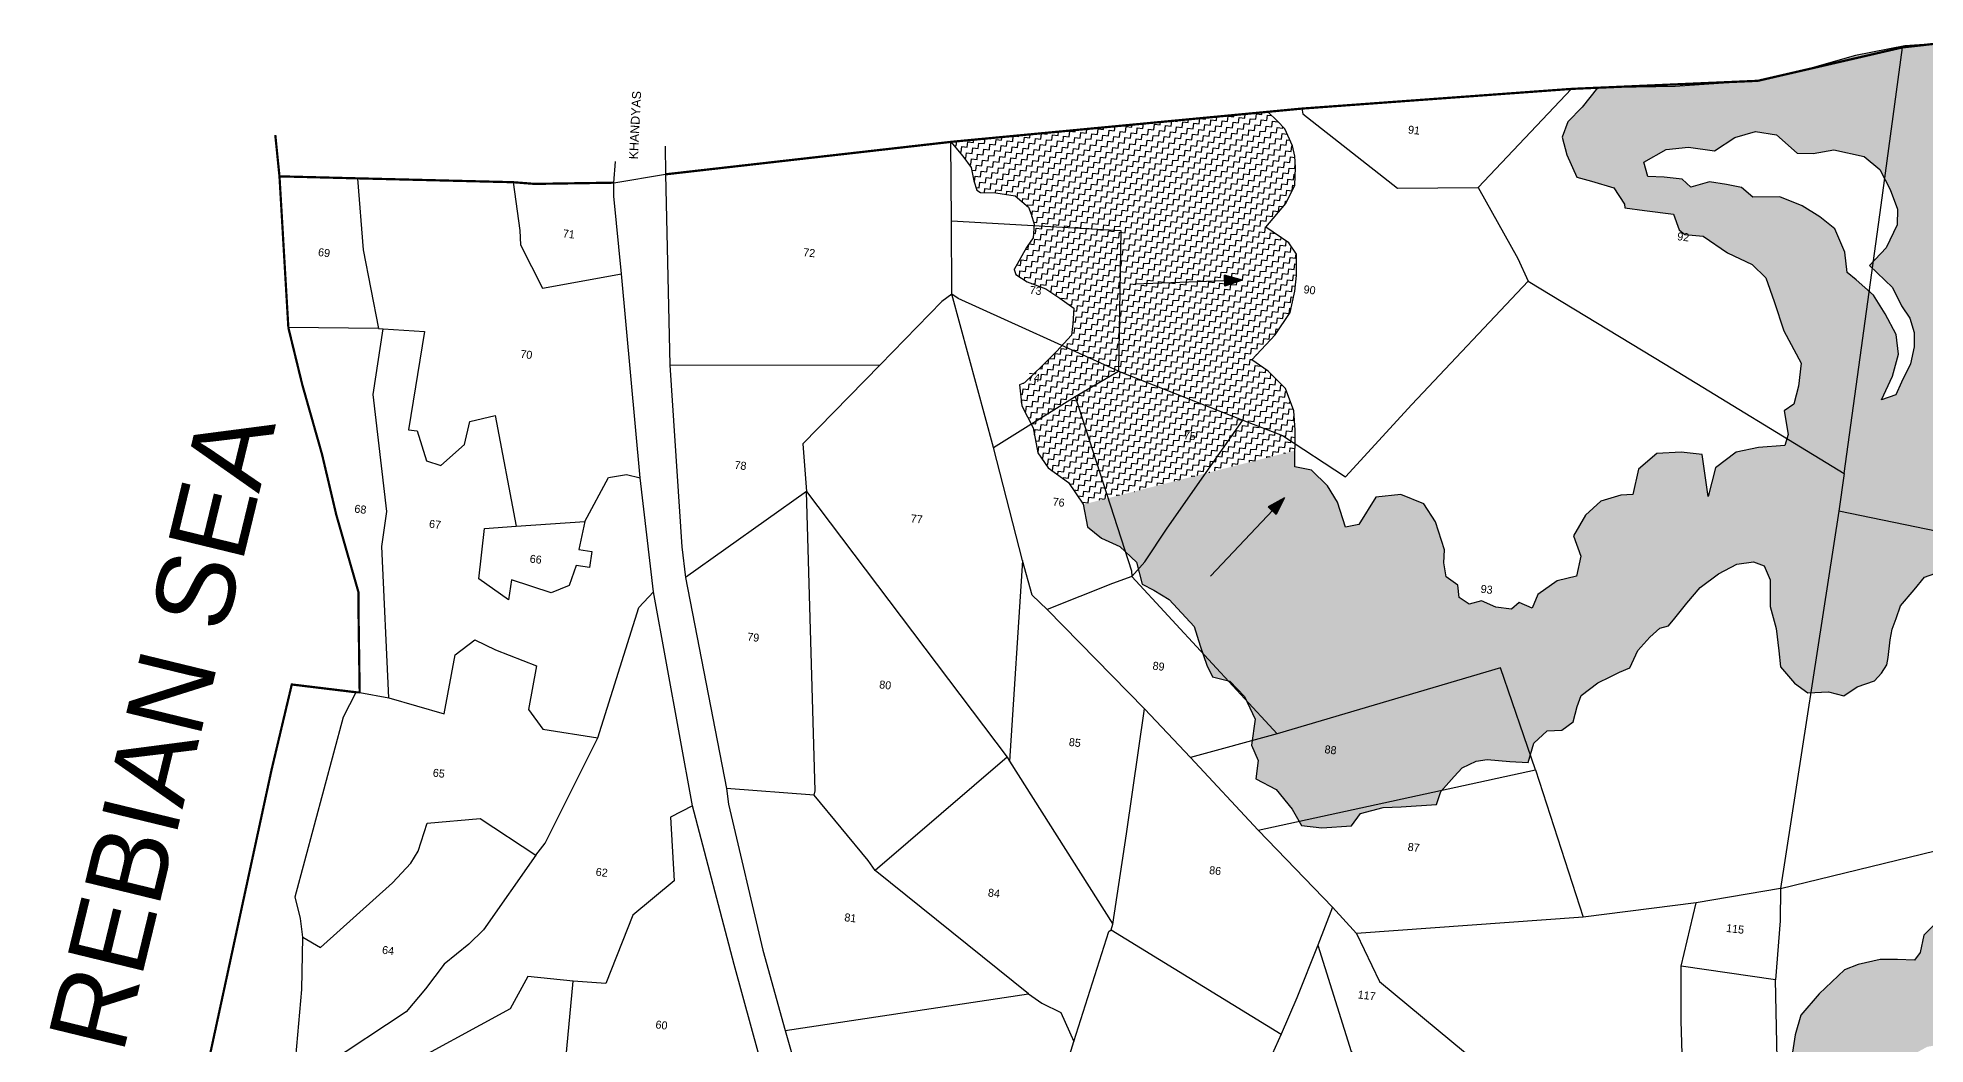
# Model space of a CAD drawing. Header units: metres. Extents: x 279321 to 280697, y 2047187 to 2048951.
# Drawn here: x 279384 to 280238, y 2048496 to 2048951 of the extents above; entities that cross this region are included whole.
import ezdxf
from ezdxf.enums import TextEntityAlignment as Align

# ---------------------------------------------------------------- set-up
doc = ezdxf.new("R2010")
doc.units = ezdxf.units.M
doc.header["$MEASUREMENT"] = 0
doc.linetypes.add('DIVIDE', pattern=[1.25, 0.5, -0.25, 0, -0.25, 0, -0.25])
for name, color, linetype in [('OFF', 1, 'Continuous'), ('POLY_HATCH', 12, 'Continuous'), ('POLY_PARCEL', 6, 'Continuous'), ('POLY_ROAD', 30, 'Continuous'), ('SYM_ARROW', 1, 'Continuous'), ('TEXT_MAPOUT', 7, 'Continuous'), ('TEXT_PARCEL', 7, 'Continuous'), ('V_BOUND_LINE', 7, 'Continuous'), ('V_DIVIDE_LINE', 7, 'DIVIDE')]:
    doc.layers.add(name, color=color, linetype=linetype)
doc.styles.get("Standard").update_dxf_attribs({"font": 'arial.ttf'})
doc.styles.add('TEXT_MAP', font='KRDEV050.TTF', dxfattribs={"height": 2.5})
pattern_1 = [(353.35287, (279244.0043, 2047200.0866), (2.7875768, 2.205675), [2.513522, -2.513522]), (83.35287, (279246.501, 2047199.7957), (-2.205675, 2.7875768), [2.513522, -2.513522])]

# ---------------------------------------------------------------- blocks, each defined once
blk = doc.blocks.new('ARROWASPECT')
h = blk.add_hatch(color=256)
h.paths.add_polyline_path([(2.85, -2.85), (3.72, -1.98), (0, 0)])
h.paths.add_polyline_path([(0, 0), (1.98, -3.72), (2.85, -2.85)])
for points in [[(0, 0), (17.15, -17.15)], [(0, 0), (1.98, -3.72)], [(0, 0), (3.72, -1.98)], [(3.72, -1.98), (1.98, -3.72)]]:
    blk.add_lwpolyline(points)

msp = doc.modelspace()

# ---------------------------------------------------------------- hatches: boundary and pattern name
at = {"layer": 'POLY_HATCH'}
h = msp.add_hatch(dxfattribs=at)
h.set_pattern_fill('ZIGZAG', color=256, scale=20.108176, angle=-6.64713, style=0)
h.set_pattern_definition(pattern_1)
h.paths.add_polyline_path([(280159.81, 2048713.63), (280164.58, 2048711.83), (280167.28, 2048705.6), (280167.42, 2048693.45), (280169.99, 2048683.51), (280171.31, 2048673.4), (280172.02, 2048666.17), (280178.33, 2048658.9), (280184.35, 2048654.46), (280193.74, 2048654.92), (280200.7, 2048653.18), (280206.76, 2048657.14), (280207.77, 2048657.51), (280339.5, 2048939.72), (280330.49, 2048940.77), (280317.77, 2048943.36), (280295.94, 2048946.33), (280268.93, 2048949.48), (280257.89, 2048949.44), (280245.71, 2048948.19), (280228.34, 2048946.91), (280205.99, 2048942.67), (280184.28, 2048936.37), (280163.82, 2048931.26), (280150.68, 2048930.36), (280124.42, 2048928.56), (280089.21, 2048928.02), (280082.26, 2048919.29), (280075.88, 2048912.57), (280073.21, 2048905.73), (280075.39, 2048897.7), (280079.81, 2048887.54), (280086.45, 2048885.83), (280096.68, 2048882.77), (280101.42, 2048875.38), (280101.55, 2048873.81), (280110.42, 2048872.46), (280123.62, 2048870.92), (280126.21, 2048863.78), (280128.76, 2048861.62), (280137.09, 2048860.96), (280148.04, 2048853.46), (280159.25, 2048848.11), (280165.4, 2048842.1), (280169.13, 2048831.4), (280173.5, 2048818.14), (280181.44, 2048803.53), (280180.23, 2048793.09), (280178.03, 2048784.95), (280173.65, 2048782.04), (280175.5, 2048771.25), (280174.03, 2048766.24), (280162.11, 2048765.45), (280151.89, 2048763.22), (280142.67, 2048756.21), (280139.29, 2048743.22), (280136.53, 2048762.21), (280127.01, 2048763.32), (280116.04, 2048762.73), (280107.74, 2048755.61), (280105.16, 2048744.09), (280099.83, 2048743.78), (280090.8, 2048741.1), (280083.84, 2048734.75), (280078.39, 2048725.43), (280081.69, 2048716.34), (280079.7, 2048707.24), (280071.05, 2048705.14), (280062.24, 2048699.01), (280059.65, 2048692.78), (280053.72, 2048695.34), (280050.26, 2048692.32), (280043.19, 2048693.14), (280036.69, 2048696.08), (280031.22, 2048694.54), (280026.59, 2048697.56), (280026, 2048703.23), (280020.83, 2048706.95), (280019.71, 2048713.3), (280020.08, 2048719.17), (280015.95, 2048731.78), (280010.66, 2048739.86), (280000.27, 2048744.18), (279988.93, 2048743.01), (279981.25, 2048730.53), (279975.2, 2048729.37), (279971.54, 2048740.69), (279967.11, 2048748.05), (279959.84, 2048755.12), (279952.23, 2048756.62), (279952.33, 2048763.98), (279856.62, 2048739.64), (279858.53, 2048729.53), (279864.79, 2048724.45), (279873.06, 2048720.68), (279880.64, 2048713.58), (279883.22, 2048703.64), (279888.49, 2048700.84), (279895.47, 2048696.61), (279906.81, 2048684.4), (279909.53, 2048675.68), (279912.55, 2048666.93), (279915.05, 2048661.66), (279922.93, 2048659.81), (279929.59, 2048652.82), (279934.31, 2048642.62), (279932.73, 2048630.8), (279935.66, 2048623.92), (279934.7, 2048615.64), (279943.79, 2048610.85), (279951.15, 2048601.9), (279955.27, 2048594.58), (279964.49, 2048593.5), (279977.98, 2048594.42), (279982.03, 2048599.86), (279992.33, 2048602.7), (280000.45, 2048603), (280016.44, 2048603.93), (280018.38, 2048609.93), (280024.46, 2048616.69), (280028.03, 2048620.63), (280034.29, 2048623.63), (280039.35, 2048624.28), (280049.52, 2048623.41), (280057.88, 2048623.06), (280060.46, 2048631.78), (280066.39, 2048637.31), (280073.13, 2048637.56), (280078.24, 2048641.32), (280079.98, 2048648.27), (280081.82, 2048653.35), (280089.33, 2048659.01), (280094.94, 2048661.77), (280099.22, 2048663.76), (280103.8, 2048665.72), (280107.53, 2048673.68), (280112.89, 2048679.59), (280117.42, 2048683.73), (280121.28, 2048684.83), (280124.17, 2048688.23), (280129.63, 2048695.06), (280135.75, 2048702.12), (280143.94, 2048708.32), (280152.22, 2048712.65)])
h.paths.add_polyline_path([(280217.72, 2048786.89), (280222.73, 2048797.58), (280225.46, 2048807.6), (280224.31, 2048816.51), (280219.44, 2048825.85), (280214.16, 2048834.29), (280206.18, 2048841.17), (280202.18, 2048844.46), (280201.06, 2048853.67), (280196.65, 2048864.21), (280189.76, 2048869.71), (280181.88, 2048874.7), (280171.7, 2048878.71), (280159.46, 2048878.57), (280154.32, 2048882.93), (280147.59, 2048884.34), (280139.9, 2048885.55), (280131.47, 2048883.09), (280127.5, 2048886.68), (280119.46, 2048887.62), (280111.97, 2048887.86), (280110.2, 2048894.38), (280120.27, 2048900.1), (280130.42, 2048901.11), (280142.13, 2048899.43), (280151.31, 2048905.57), (280160.71, 2048908.23), (280170.25, 2048906.8), (280179.63, 2048898.51), (280186.81, 2048898.3), (280196.1, 2048900.03), (280209.84, 2048896.87), (280216.99, 2048891.02), (280221.58, 2048882.03), (280224.94, 2048873.18), (280224.73, 2048866), (280219.76, 2048855.61), (280212.26, 2048847.72), (280222.69, 2048837.73), (280226.74, 2048829.43), (280230.5, 2048823.93), (280232.56, 2048817.42), (280232.42, 2048810.86), (280230.9, 2048803.21), (280226.8, 2048794.92), (280224.26, 2048789.26)], flags=16)
h = msp.add_hatch(dxfattribs=at)
h.set_pattern_fill('ZIGZAG', color=256, scale=20.108176, angle=-6.64713, style=0)
h.set_pattern_definition(pattern_1)
h.paths.add_polyline_path([(280552.93, 2048686.26), (280559.2, 2048697.35), (280565.21, 2048703.49), (280564.09, 2048731.31), (280563.94, 2048740.66), (280566.27, 2048750.03), (280567.6, 2048758.48), (280564.63, 2048765.05), (280560.26, 2048773.02), (280559.62, 2048786.17), (280560.35, 2048795.1), (280558.64, 2048807.12), (280559.12, 2048822), (280560.65, 2048832.4), (280562.48, 2048837.47), (280561.35, 2048849.11), (280560.8, 2048855.09), (280561.17, 2048860.95), (280563.8, 2048867.49), (280567.1, 2048871.77), (280571.83, 2048880.24), (280571.17, 2048887.97), (280571.63, 2048891.96), (280575.35, 2048897.12), (280581.57, 2048899.82), (280585.68, 2048903.05), (280563.3, 2048908.56), (280532.91, 2048916.37), (280506.26, 2048923.21), (280492.9, 2048925.3), (280481.93, 2048929.51), (280441.86, 2048930.98), (280362.16, 2048937.74), (280351.62, 2048938.31), (280339.5, 2048939.72), (280207.77, 2048657.51), (280214.56, 2048659.96), (280217.75, 2048663.32), (280220.06, 2048667.1), (280220.76, 2048670.44), (280221.69, 2048678.42), (280222.57, 2048683.29), (280224.37, 2048688.06), (280226.28, 2048693.75), (280232.43, 2048701.12), (280237.14, 2048706.79), (280253.23, 2048712.49), (280270.05, 2048715.2), (280277.25, 2048715.6), (280287.86, 2048713.12), (280293.28, 2048711.56), (280294.51, 2048706.13), (280294.43, 2048702.71), (280299.33, 2048694.05), (280301.71, 2048685.07), (280301.88, 2048673.23), (280301.13, 2048666.78), (280299.26, 2048661.4), (280297.59, 2048649.77), (280295.29, 2048640.71), (280292.72, 2048631.99), (280289.49, 2048628.32), (280288.56, 2048620.34), (280289.33, 2048610.92), (280288.72, 2048603.31), (280287.48, 2048595.36), (280284.43, 2048585.14), (280283.1, 2048579.08), (280282.77, 2048576.31), (280287.2, 2048574.24), (280287.32, 2048564.58), (280274.01, 2048565.2), (280260.3, 2048562.44), (280246.3, 2048554.43), (280236.79, 2048544.97), (280235.25, 2048537.06), (280232.67, 2048533.62), (280224.92, 2048533.91), (280217.13, 2048533.88), (280207.22, 2048531.61), (280201.03, 2048529.22), (280189.5, 2048518.44), (280181.22, 2048508.82), (280178.61, 2048499.8), (280177.16, 2048490.01), (280170.49, 2048484.36), (280157.83, 2048479.93), (280151.21, 2048473.86), (280144.12, 2048463.79), (280137.72, 2048454.27), (280136.7, 2048448.17), (280136.94, 2048442.23), (280139.4, 2048436.66), (280143.72, 2048433.67), (280149.66, 2048425.82), (280151.45, 2048422.5), (280140.26, 2048417.27), (280129.27, 2048411.09), (280119.29, 2048402.92), (280111.44, 2048391.7), (280108.37, 2048387.43), (280313.44, 2048297.38), (280339.08, 2048316.36), (280343.61, 2048318.87), (280391.64, 2048336.72), (280411.55, 2048343.93), (280432.48, 2048352.26), (280448.64, 2048358.27), (280454.3, 2048360.32), (280461.17, 2048364.14), (280487.08, 2048380.72), (280488.04, 2048385.75), (280485.92, 2048391.6), (280488.17, 2048397.56), (280496.91, 2048403.07), (280505.1, 2048414.56), (280508.55, 2048422.87), (280511.76, 2048429.03), (280511.39, 2048436.54), (280506.72, 2048449.84), (280497.26, 2048456.85), (280488.73, 2048458.46), (280471.76, 2048457.02), (280465.02, 2048455.32), (280464.13, 2048466.31), (280464.67, 2048479), (280475.93, 2048490.13), (280483.66, 2048498.11), (280482.58, 2048507.57), (280483.55, 2048515.86), (280488.9, 2048527.06), (280496.04, 2048534.93), (280497.13, 2048546.94), (280499.18, 2048553.85), (280502.25, 2048558.79), (280510.68, 2048564.34), (280522.03, 2048568.3), (280521.38, 2048581.44), (280524.35, 2048593.54), (280526.63, 2048605.09), (280527.76, 2048612.12), (280530.01, 2048620.49), (280535.66, 2048623.57), (280544.2, 2048630.04), (280545.81, 2048643.85), (280547.69, 2048652.03), (280546.82, 2048660.53), (280546.07, 2048667.46), (280547.79, 2048676.9)])
h.paths.add_polyline_path([(280406.07, 2048729.2), (280407.56, 2048734.64), (280412.68, 2048739.65), (280415.27, 2048741.51), (280419.63, 2048741.86), (280422.06, 2048740.5), (280426.03, 2048737.45), (280430.9, 2048736.67), (280433.73, 2048738.71), (280436.37, 2048744.66), (280439.43, 2048750.56), (280440.97, 2048754.48), (280442.75, 2048760.53), (280443.27, 2048765), (280443.96, 2048769.02), (280444.49, 2048771.76), (280445.12, 2048773.42), (280447.25, 2048773.17), (280450.48, 2048771.28), (280452.35, 2048770.63), (280454.83, 2048773.36), (280459.8, 2048778.73), (280462.59, 2048785.96), (280466.22, 2048793.09), (280467.78, 2048797.22), (280468.08, 2048803.44), (280467.72, 2048811.47), (280463.98, 2048816.44), (280456.84, 2048823.74), (280451.78, 2048828.43), (280450.39, 2048831.4), (280451.37, 2048836.03), (280455.65, 2048839.42), (280459.69, 2048838.94), (280466.47, 2048836), (280469.27, 2048832.22), (280476.03, 2048825.39), (280481.35, 2048822.83), (280485.91, 2048821.22), (280489.07, 2048822.36), (280490.06, 2048827.2), (280485.47, 2048832.27), (280478.03, 2048840.69), (280475.59, 2048843.78), (280472.25, 2048848.38), (280470.31, 2048852.06), (280469.99, 2048858.57), (280469.87, 2048863.12), (280470.4, 2048869.53), (280472.61, 2048875.53), (280477.04, 2048880.19), (280479.73, 2048882.9), (280490.57, 2048881.42), (280493.47, 2048874.82), (280493.1, 2048867.96), (280493.34, 2048858.87), (280495.67, 2048852.99), (280499.85, 2048846.24), (280502.82, 2048842.01), (280508.37, 2048835.97), (280511.78, 2048829.97), (280512.04, 2048826.7), (280511.6, 2048822.87), (280510.78, 2048815.84), (280509.4, 2048811.47), (280504.98, 2048808.75), (280504.06, 2048804.54), (280503.54, 2048794.35), (280505.22, 2048784.66), (280508.89, 2048781), (280511.89, 2048775.25), (280517.53, 2048762.51), (280510.67, 2048759.21), (280506.55, 2048755.38), (280501.53, 2048751.22), (280497.16, 2048743.31), (280495.74, 2048738.51), (280494.45, 2048733.05), (280493.98, 2048729.01), (280494.15, 2048724.89), (280494.59, 2048719.44), (280497.92, 2048705.34), (280501.97, 2048697.53), (280509.52, 2048691.9), (280516.04, 2048688.55), (280517.26, 2048682.37), (280516.44, 2048673.4), (280515.84, 2048664.62), (280517.32, 2048656.9), (280520.63, 2048651.98), (280521.19, 2048649.33), (280515.83, 2048647.79), (280510.34, 2048654.48), (280506.42, 2048656.01), (280500.33, 2048655.64), (280497.34, 2048654.05), (280495.46, 2048652.76), (280489.81, 2048654.28), (280484.24, 2048658.38), (280476.57, 2048659.27), (280472.16, 2048662.16), (280470.7, 2048668.16), (280468.65, 2048669.04), (280464.96, 2048667.1), (280458.56, 2048665.9), (280454.27, 2048664.25), (280452.09, 2048660.4), (280448.89, 2048657.19), (280446.04, 2048651.26), (280445.16, 2048645.54), (280444.82, 2048640.83), (280445.6, 2048636.43), (280446.08, 2048633.13), (280446.87, 2048628.73), (280449.58, 2048626.04), (280451.98, 2048624.46), (280456.23, 2048622.03), (280459.62, 2048617.75), (280461.4, 2048614.52), (280457.84, 2048611.7), (280452.07, 2048610.43), (280445.44, 2048605.37), (280442.22, 2048601.86), (280435.29, 2048597.93), (280433, 2048594.96), (280429.57, 2048591.47), (280425.27, 2048584.48), (280423.35, 2048579.1), (280421.33, 2048572.86), (280420.27, 2048569.32), (280418.92, 2048561.49), (280417.96, 2048555.13), (280417.83, 2048552.12), (280417.79, 2048549.97), (280412.16, 2048549.76), (280407.16, 2048549.48), (280401.18, 2048548.24), (280397.54, 2048544.78), (280394.01, 2048540.44), (280389.58, 2048539.45), (280386.53, 2048535.49), (280382.44, 2048532.09), (280382.29, 2048543.76), (280380.02, 2048550.28), (280379.7, 2048556.79), (280384.83, 2048563.75), (280387.57, 2048570.55), (280387.31, 2048575.76), (280386.88, 2048579.48), (280390.48, 2048584.45), (280398.49, 2048590.21), (280402.44, 2048592.55), (280405.86, 2048599.7), (280407.26, 2048604.29), (280408.44, 2048608.9), (280409.39, 2048620.58), (280408.54, 2048629.96), (280405.86, 2048638.47), (280404.14, 2048644.06), (280406.38, 2048652.22), (280412.01, 2048659.76), (280415.98, 2048671.6), (280417.84, 2048678.28), (280418.44, 2048683.39), (280418.75, 2048687.89), (280418.78, 2048693.71), (280417.05, 2048710.44), (280414.69, 2048716.11), (280409.05, 2048725.19)], flags=16)
h.paths.add_polyline_path([(280311.34, 2048530.02), (280320.77, 2048524.15), (280329.02, 2048513.09), (280335.59, 2048501.94), (280350.66, 2048481.94), (280354.46, 2048478.41), (280365.4, 2048478.26), (280371.83, 2048478.07), (280379.93, 2048477.69), (280390.76, 2048482.31), (280397.18, 2048484.37), (280404.75, 2048489.1), (280412.45, 2048494.93), (280418.26, 2048499.03), (280424.87, 2048502.75), (280429.95, 2048503), (280442.08, 2048508.32), (280445.76, 2048515.75), (280455.23, 2048524.74), (280463.76, 2048530.48), (280468.55, 2048533.01), (280467.14, 2048523.36), (280466.09, 2048511.97), (280466.14, 2048510), (280455.55, 2048503.38), (280449.17, 2048496.83), (280444.4, 2048487.28), (280440.76, 2048480.13), (280439.89, 2048472.66), (280442.8, 2048463.9), (280443.57, 2048458.48), (280433.92, 2048467.18), (280424.08, 2048469.45), (280415.64, 2048469.31), (280407.49, 2048466.89), (280397.58, 2048461.31), (280386.35, 2048451.68), (280378.4, 2048446.15), (280369.02, 2048435.46), (280363.04, 2048425.87), (280359.68, 2048418.69), (280358.5, 2048410.97), (280357.23, 2048404.94), (280355.48, 2048399.53), (280355.32, 2048398.15), (280354.49, 2048393.47), (280353.37, 2048391.08), (280346.01, 2048390.54), (280338.73, 2048388.3), (280332.23, 2048383.16), (280326.1, 2048376.3), (280323.33, 2048371.85), (280321.11, 2048364.82), (280319.31, 2048361.38), (280318.3, 2048357.57), (280317.67, 2048354.55), (280316.86, 2048352.4), (280315.08, 2048349.24), (280304.76, 2048342.59), (280301.38, 2048337.65), (280299.69, 2048332.8), (280293.43, 2048336.89), (280286.7, 2048339.36), (280281.26, 2048340.84), (280274.36, 2048341.92), (280268.02, 2048347.71), (280264.82, 2048349.21), (280254.94, 2048343.91), (280247.69, 2048341.94), (280240.67, 2048341.92), (280237.05, 2048344.59), (280235.61, 2048351.49), (280231.12, 2048358.75), (280229.84, 2048367.03), (280228.66, 2048371.38), (280223.13, 2048367.25), (280214.82, 2048368.22), (280207.48, 2048372.73), (280204.61, 2048376.99), (280203.05, 2048385.31), (280203.65, 2048392.81), (280204.76, 2048399.98), (280207.59, 2048404.98), (280208.53, 2048408.24), (280206.36, 2048411.3), (280208.63, 2048417.23), (280200.08, 2048425.81), (280197.68, 2048431.7), (280197.5, 2048439.85), (280199.71, 2048449.14), (280204.94, 2048460.31), (280209.14, 2048467.4), (280211.2, 2048473.05), (280217.99, 2048480.68), (280230.32, 2048490.07), (280238.41, 2048494.46), (280244.15, 2048495.48), (280247.23, 2048502.69), (280253.61, 2048509.25), (280259.82, 2048519.19), (280270.02, 2048524.73), (280282.7, 2048529.99), (280292.93, 2048531.04), (280304.97, 2048530.76)], flags=16)
h = msp.add_hatch(dxfattribs=at)
h.set_pattern_fill('ZIGZAG', color=256, scale=20.108176, angle=-6.64713, style=0)
h.set_pattern_definition(pattern_1)
h.paths.add_polyline_path([(279939.18, 2048864.98), (279948.22, 2048875.75), (279952.29, 2048883.99), (279952.61, 2048892.04), (279952.26, 2048897.06), (279951.26, 2048901.84), (279947.78, 2048909.4), (279944.45, 2048912.9), (279940.04, 2048917.14), (279796.75, 2048903.56), (279802.12, 2048897.12), (279805.88, 2048892.01), (279807.04, 2048885.97), (279808.42, 2048881.76), (279810.16, 2048880.63), (279816.98, 2048880.45), (279825.85, 2048879.11), (279831.8, 2048874.06), (279832.98, 2048870.81), (279834.32, 2048866.3), (279833.91, 2048860.13), (279830.92, 2048855.81), (279825.4, 2048845.88), (279826.07, 2048843.62), (279831.28, 2048840.21), (279839.63, 2048837.06), (279845.99, 2048832.9), (279852.32, 2048828.43), (279851.8, 2048821.34), (279851.19, 2048816.12), (279844.43, 2048808.82), (279838.08, 2048802.4), (279830.01, 2048794.63), (279827.72, 2048793.66), (279828.8, 2048784.2), (279833.87, 2048774.28), (279835.97, 2048762.96), (279840.78, 2048756.18), (279849.97, 2048749.51), (279856.65, 2048739.65), (279952.33, 2048763.98), (279952.45, 2048773.23), (279951.92, 2048782), (279948.12, 2048792.08), (279940.3, 2048799.84), (279932.82, 2048805.07), (279943.46, 2048816.27), (279950.24, 2048826.37), (279952.31, 2048836.08), (279953.13, 2048843.14), (279953.01, 2048852.8), (279949.56, 2048857.86)])

# ---------------------------------------------------------------- linework, layer by layer
at = {"layer": 'OFF'}
msp.add_lwpolyline([(279644.26, 2048885.11), (279667.65, 2048888.89)], dxfattribs=at)
at = {"layer": 'POLY_HATCH'}
for points in [[(280245.71, 2048948.19), (280228.34, 2048946.91), (280205.99, 2048942.67), (280184.28, 2048936.37), (280163.82, 2048931.26), (280150.68, 2048930.36), (280124.42, 2048928.56), (280089.21, 2048928.02), (280082.26, 2048919.29), (280075.88, 2048912.57), (280073.21, 2048905.73), (280075.39, 2048897.7), (280079.81, 2048887.54), (280086.45, 2048885.83), (280096.68, 2048882.77), (280101.42, 2048875.38), (280101.55, 2048873.81), (280110.42, 2048872.46), (280123.62, 2048870.92), (280126.21, 2048863.78), (280128.76, 2048861.62), (280137.09, 2048860.96), (280148.04, 2048853.46), (280159.25, 2048848.11), (280165.4, 2048842.1), (280169.13, 2048831.4), (280173.5, 2048818.14), (280181.44, 2048803.53), (280180.23, 2048793.09), (280178.03, 2048784.95), (280173.65, 2048782.04), (280175.5, 2048771.25), (280174.03, 2048766.24), (280162.11, 2048765.45), (280151.89, 2048763.22), (280142.67, 2048756.21), (280139.29, 2048743.22), (280136.53, 2048762.21), (280127.01, 2048763.32), (280116.04, 2048762.73), (280107.74, 2048755.61), (280105.16, 2048744.09), (280099.83, 2048743.78), (280090.8, 2048741.1), (280083.84, 2048734.75), (280078.39, 2048725.43), (280081.69, 2048716.34), (280079.7, 2048707.24), (280071.05, 2048705.14), (280062.24, 2048699.01), (280059.65, 2048692.78), (280053.72, 2048695.34), (280050.26, 2048692.32), (280043.19, 2048693.14), (280036.69, 2048696.08), (280031.22, 2048694.54), (280026.59, 2048697.56), (280026, 2048703.23), (280020.83, 2048706.95), (280019.71, 2048713.3), (280020.08, 2048719.17), (280015.95, 2048731.78), (280010.66, 2048739.86), (280000.27, 2048744.18), (279988.93, 2048743.01), (279981.25, 2048730.53), (279975.2, 2048729.37), (279971.54, 2048740.69), (279967.11, 2048748.05), (279959.84, 2048755.12), (279952.23, 2048756.62), (279952.45, 2048773.23), (279951.92, 2048782), (279948.12, 2048792.08), (279940.3, 2048799.84), (279932.82, 2048805.07), (279943.46, 2048816.27), (279950.24, 2048826.37), (279952.31, 2048836.08), (279953.13, 2048843.14), (279953.01, 2048852.8), (279949.56, 2048857.86), (279939.18, 2048864.98), (279948.22, 2048875.75), (279952.29, 2048883.99), (279952.61, 2048892.04), (279952.26, 2048897.06), (279951.26, 2048901.84), (279947.78, 2048909.4), (279944.45, 2048912.9), (279940.04, 2048917.14), (279796.75, 2048903.56), (279802.12, 2048897.12), (279805.88, 2048892.01), (279807.04, 2048885.97), (279808.42, 2048881.76), (279810.16, 2048880.63), (279816.98, 2048880.45), (279825.85, 2048879.11), (279831.8, 2048874.06), (279832.98, 2048870.81), (279834.32, 2048866.3), (279833.91, 2048860.13), (279830.92, 2048855.81), (279825.4, 2048845.88), (279826.07, 2048843.62), (279831.28, 2048840.21), (279839.63, 2048837.06), (279845.99, 2048832.9), (279852.32, 2048828.43), (279851.8, 2048821.34), (279851.19, 2048816.12), (279844.43, 2048808.82), (279838.08, 2048802.4), (279830.01, 2048794.63), (279827.72, 2048793.66), (279828.8, 2048784.2), (279833.87, 2048774.28), (279835.97, 2048762.96), (279840.78, 2048756.18), (279849.97, 2048749.51), (279856.61, 2048739.71), (279858.53, 2048729.53), (279864.79, 2048724.45), (279873.06, 2048720.68), (279880.64, 2048713.58), (279883.22, 2048703.64), (279888.49, 2048700.84), (279895.47, 2048696.61), (279906.81, 2048684.4), (279909.53, 2048675.68), (279912.55, 2048666.93), (279915.05, 2048661.66), (279922.93, 2048659.81), (279929.59, 2048652.82), (279934.31, 2048642.62), (279932.73, 2048630.8), (279935.66, 2048623.92), (279934.7, 2048615.64), (279943.79, 2048610.85), (279951.15, 2048601.9), (279955.27, 2048594.58), (279964.49, 2048593.5), (279977.98, 2048594.42), (279982.03, 2048599.86), (279992.33, 2048602.7), (280000.45, 2048603), (280016.44, 2048603.93), (280018.38, 2048609.93), (280024.46, 2048616.69), (280028.03, 2048620.63), (280034.29, 2048623.63), (280039.35, 2048624.28), (280049.52, 2048623.41), (280057.88, 2048623.06), (280060.46, 2048631.78), (280066.39, 2048637.31), (280073.13, 2048637.56), (280078.24, 2048641.32), (280079.98, 2048648.27), (280081.82, 2048653.35), (280089.33, 2048659.01), (280094.94, 2048661.77), (280099.22, 2048663.76), (280103.8, 2048665.72), (280107.53, 2048673.68), (280112.89, 2048679.59), (280117.42, 2048683.73), (280121.28, 2048684.83), (280124.17, 2048688.23), (280129.63, 2048695.06), (280135.75, 2048702.12), (280143.94, 2048708.32), (280152.22, 2048712.65), (280159.81, 2048713.63), (280164.58, 2048711.83), (280167.28, 2048705.6), (280167.42, 2048693.45), (280169.99, 2048683.51), (280171.31, 2048673.4), (280172.02, 2048666.17), (280178.33, 2048658.9), (280184.35, 2048654.46), (280193.74, 2048654.92), (280200.7, 2048653.18), (280206.76, 2048657.14), (280214.56, 2048659.96), (280217.75, 2048663.32), (280220.06, 2048667.1), (280220.76, 2048670.44), (280221.69, 2048678.42), (280222.57, 2048683.29), (280224.37, 2048688.06), (280226.28, 2048693.75), (280232.43, 2048701.12), (280237.14, 2048706.79), (280253.23, 2048712.49)], [(280110.2, 2048894.38), (280120.27, 2048900.1), (280130.42, 2048901.11), (280142.13, 2048899.43), (280151.31, 2048905.57), (280160.71, 2048908.23), (280170.25, 2048906.8), (280179.63, 2048898.51), (280186.81, 2048898.3), (280196.1, 2048900.03), (280209.84, 2048896.87), (280216.99, 2048891.02), (280221.58, 2048882.03), (280224.94, 2048873.18), (280224.73, 2048866), (280219.76, 2048855.61), (280212.26, 2048847.72), (280222.69, 2048837.73), (280226.74, 2048829.43), (280230.5, 2048823.93), (280232.56, 2048817.42), (280232.42, 2048810.86), (280230.9, 2048803.21), (280226.8, 2048794.92), (280224.26, 2048789.26), (280217.72, 2048786.89), (280222.73, 2048797.58), (280225.46, 2048807.6), (280224.31, 2048816.51), (280219.44, 2048825.85), (280214.16, 2048834.29), (280206.18, 2048841.17), (280202.18, 2048844.46), (280201.06, 2048853.67), (280196.65, 2048864.21), (280189.76, 2048869.71), (280181.88, 2048874.7), (280171.7, 2048878.71), (280159.46, 2048878.57), (280154.32, 2048882.93), (280147.59, 2048884.34), (280139.9, 2048885.55), (280131.47, 2048883.09), (280127.5, 2048886.68), (280119.46, 2048887.62), (280111.97, 2048887.86), (280110.2, 2048894.38)], [(280246.3, 2048554.43), (280236.79, 2048544.97), (280235.25, 2048537.06), (280232.67, 2048533.62), (280224.92, 2048533.91), (280217.13, 2048533.88), (280207.22, 2048531.61), (280201.03, 2048529.22), (280189.5, 2048518.44), (280181.22, 2048508.82), (280178.61, 2048499.8), (280177.16, 2048490.01)]]:
    msp.add_lwpolyline(points, dxfattribs=at)
at = {"layer": 'POLY_PARCEL'}
for points in [[(280200.82, 2048753.69), (280217.52, 2048874.97), (280227.19, 2048946.26)], [(280035.22, 2048883), (280077.5, 2048927.51)], [(279955.46, 2048918.6), (279955.86, 2048916.24), (279998.75, 2048882.69), (280035.22, 2048883)], [(279796.94, 2048867.8), (279796.75, 2048903.56)], [(279528.27, 2048887.07), (279530.79, 2048854.71), (279537.82, 2048819.12)], [(279598.63, 2048885.32), (279601.68, 2048863.45), (279601.97, 2048857), (279611.9, 2048837.43), (279647.72, 2048843.94)], [(280035.22, 2048883), (280053.13, 2048850.81)], [(279796.94, 2048867.8), (279873.51, 2048863.56), (279872.54, 2048799.93)], [(279797.09, 2048834.75), (279796.94, 2048867.8)], [(280053.13, 2048850.81), (280057.84, 2048840.54)], [(279928.8, 2048777.78), (279946.7, 2048770.83), (279975.18, 2048752.2), (280005.28, 2048784.9), (280057.84, 2048840.54)], [(280057.84, 2048840.54), (280119.81, 2048803.07), (280200.82, 2048753.69)], [(279792.67, 2048831.4), (279764.69, 2048802.77)], [(279797.09, 2048834.75), (279792.67, 2048831.4)], [(279872.54, 2048799.93), (279799.94, 2048832.69), (279797.09, 2048834.75)], [(279815.92, 2048765.4), (279797.09, 2048834.75)], [(279537.82, 2048819.12), (279496.97, 2048819.57)], [(279542.42, 2048652.25), (279539.21, 2048720.63), (279541.48, 2048736.51), (279535.39, 2048789.32), (279539.88, 2048819.01)], [(279537.82, 2048819.12), (279539.88, 2048819.01)], [(279539.88, 2048819.01), (279558.59, 2048817.87), (279551.34, 2048773.39), (279555.28, 2048772.93), (279559.39, 2048759.42), (279565.92, 2048757.31), (279576.65, 2048766.72), (279579.11, 2048777.19), (279590.55, 2048779.84), (279600.1, 2048729.84)], [(279669.55, 2048802.55), (279764.69, 2048802.77)], [(279764.69, 2048802.77), (279729.78, 2048767.11), (279731.36, 2048745.49)], [(279852.99, 2048788.5), (279872.54, 2048799.93)], [(279872.54, 2048799.93), (279928.8, 2048777.78)], [(279815.92, 2048765.4), (279852.99, 2048788.5)], [(279852.99, 2048788.5), (279878.42, 2048709.58), (279878.56, 2048707.05)], [(279894.49, 2048728.97), (279928.8, 2048777.78)], [(279829.15, 2048714.37), (279815.92, 2048765.4)], [(279631.07, 2048731.93), (279641.87, 2048751.78), (279649.89, 2048753.12), (279656.06, 2048751.69)], [(280200.82, 2048753.69), (280198.48, 2048736.57)], [(279731.36, 2048745.49), (279676.71, 2048706.64)], [(279731.36, 2048745.49), (279822.18, 2048625.35)], [(279735.37, 2048610.13), (279731.36, 2048745.49)], [(280198.48, 2048736.57), (280171.97, 2048565.97)], [(280312.64, 2048713.07), (280198.48, 2048736.57)], [(279631.07, 2048731.93), (279628.34, 2048719.22), (279634.24, 2048718.32), (279633.21, 2048711.2), (279627.1, 2048712.12), (279623.96, 2048702.96), (279615.92, 2048699.71), (279597.97, 2048705.57), (279596.6, 2048696.58), (279583.12, 2048706.07), (279585.76, 2048728.73), (279600.1, 2048729.84)], [(279600.1, 2048729.84), (279631.07, 2048731.93)], [(279878.56, 2048707.05), (279884.4, 2048713.73), (279894.49, 2048728.97)], [(279829.15, 2048714.37), (279823.22, 2048623.57)], [(279840.26, 2048692.11), (279833.48, 2048698.65), (279829.15, 2048714.37)], [(279869.81, 2048703.84), (279840.26, 2048692.11)], [(279878.56, 2048707.05), (279869.81, 2048703.84)], [(279944.25, 2048635.98), (279878.56, 2048707.05)], [(279636.99, 2048634.18), (279655.49, 2048693.02), (279662.16, 2048700.08)], [(279840.26, 2048692.11), (279884.25, 2048647.29)], [(279542.42, 2048652.25), (279567.45, 2048644.99), (279572.46, 2048671.66), (279581.33, 2048678.49), (279590.73, 2048673.87), (279609.16, 2048666.76), (279605.6, 2048646.89), (279612.03, 2048638.07), (279636.99, 2048634.18)], [(280061.15, 2048619.66), (280045.4, 2048665.78), (279944.25, 2048635.98)], [(279503.52, 2048544.08), (279502.48, 2048552.48), (279500.1, 2048562.27), (279521.95, 2048643.67), (279527.68, 2048654.73)], [(279529.23, 2048654.68), (279542.42, 2048652.25)], [(279870, 2048549.9), (279876.21, 2048590.79), (279884.25, 2048647.29)], [(279884.25, 2048647.29), (279905.07, 2048625.21)], [(279608.99, 2048581.09), (279613.2, 2048586.59), (279636.99, 2048634.18)], [(279944.25, 2048635.98), (279905.07, 2048625.21)], [(279822.18, 2048625.35), (279762.45, 2048574.09)], [(279822.18, 2048625.35), (279823.22, 2048623.57)], [(279905.07, 2048625.21), (279935.73, 2048592.46)], [(279823.22, 2048623.57), (279870, 2048549.9)], [(279935.73, 2048592.46), (280061.15, 2048619.66)], [(280061.15, 2048619.66), (280082.78, 2048553.06)], [(279734.91, 2048608.29), (279695.25, 2048611.17)], [(279734.91, 2048608.29), (279735.37, 2048610.13)], [(279759.35, 2048578.76), (279734.91, 2048608.29)], [(279679.81, 2048603.37), (279669.82, 2048598.29), (279671.44, 2048569.54), (279652.85, 2048553.91), (279640.56, 2048523.06), (279625.79, 2048524.11)], [(279503.52, 2048544.08), (279511.45, 2048539.37), (279544.05, 2048568.54), (279552.33, 2048577.49), (279555.65, 2048582.89), (279559.82, 2048595.63), (279583.68, 2048597.68), (279608.99, 2048581.09)], [(279935.73, 2048592.46), (279969.33, 2048557.61)], [(280171.97, 2048565.97), (280241.96, 2048583.04), (280291.07, 2048594.08)], [(279608.99, 2048581.09), (279585.25, 2048547.28), (279578.69, 2048540.92), (279567.51, 2048531.89), (279558.97, 2048520.7), (279550.32, 2048510.34), (279514.24, 2048486.44), (279503.97, 2048477.34)], [(279762.45, 2048574.09), (279759.35, 2048578.76)], [(279831.86, 2048518.47), (279762.45, 2048574.09)], [(280171.97, 2048565.97), (280133.84, 2048559.5)], [(280171.97, 2048565.97), (280171.88, 2048551.41), (280169.73, 2048524.73)], [(279969.33, 2048557.61), (279962.77, 2048540.37)], [(279969.33, 2048557.61), (279980.24, 2048545.7)], [(280133.84, 2048559.5), (280082.78, 2048553.06)], [(280127.09, 2048530.85), (280133.84, 2048559.5)], [(279869.28, 2048547.31), (279870, 2048549.9)], [(280082.78, 2048553.06), (279980.24, 2048545.7)], [(279503.97, 2048477.34), (279499.94, 2048484.48), (279503.08, 2048520.33), (279503.52, 2048544.08)], [(279852.36, 2048496.8), (279868.16, 2048546.62), (279869.28, 2048547.31)], [(279869.28, 2048547.31), (279946.12, 2048500.14)], [(279962.77, 2048540.37), (279953.17, 2048516.65), (279946.12, 2048500.14)], [(279962.77, 2048540.37), (279977.85, 2048492.38), (280001, 2048477.22), (280029.53, 2048491.8)], [(279980.24, 2048545.7), (279990.57, 2048523.96), (280029.53, 2048491.8)], [(279625.79, 2048524.11), (279605.26, 2048526.19), (279597.31, 2048511.63), (279544.69, 2048482.99)], [(279603.15, 2048431.87), (279604.29, 2048485.93), (279616.36, 2048482.87), (279622.43, 2048488.79), (279625.79, 2048524.11)], [(280130.21, 2048402), (280127.1, 2048506.19), (280127.09, 2048530.85)], [(280169.73, 2048524.73), (280127.09, 2048530.85)], [(280172.97, 2048379.76), (280171.69, 2048431.6), (280169.73, 2048524.73)], [(279721.67, 2048501.89), (279831.86, 2048518.47)], [(279831.86, 2048518.47), (279837.86, 2048514.24), (279846.47, 2048509.92), (279852.36, 2048496.8)], [(279946.12, 2048500.14), (279940.68, 2048488.13), (279872.92, 2048460.55)], [(279836.76, 2048446.48), (279852.36, 2048496.8)]]:
    msp.add_lwpolyline(points, dxfattribs=at)
at = {"layer": 'POLY_ROAD'}
for points in [[(279667.43, 2048901.6), (279667.43, 2048901.6), (279667.65, 2048888.89)], [(279644.26, 2048885.11), (279645.03, 2048894.75), (279645.03, 2048894.75)], [(279647.72, 2048843.94), (279644.25, 2048878.99), (279644.26, 2048885.11)], [(279667.65, 2048888.89), (279669.55, 2048802.55)], [(279656.06, 2048751.69), (279647.72, 2048843.94)], [(279669.55, 2048802.55), (279674.92, 2048720.44), (279676.71, 2048706.64)], [(279662.16, 2048700.08), (279656.06, 2048751.69)], [(279676.71, 2048706.64), (279695.25, 2048611.17)], [(279679.81, 2048603.37), (279662.16, 2048700.08)], [(279695.25, 2048611.17), (279696.15, 2048604.08), (279711.69, 2048538.1), (279721.67, 2048501.89)], [(279713.9, 2048476.06), (279698.66, 2048531.63), (279679.81, 2048603.37)], [(279721.67, 2048501.89), (279728.91, 2048476.51), (279734.5, 2048459.63), (279745.05, 2048433.18), (279754.14, 2048407.21)]]:
    msp.add_lwpolyline(points, dxfattribs=at)
at = {"layer": 'V_BOUND_LINE', "const_width": 1.01}
for points in [[(280227.19, 2048946.26), (280261.45, 2048950.11), (280311.35, 2048944.29), (280355.46, 2048937.64)], [(280077.5, 2048927.51), (280161.78, 2048931.16), (280227.19, 2048946.26)], [(279955.46, 2048918.6), (280077.5, 2048927.51)], [(279796.75, 2048903.56), (279955.46, 2048918.6)], [(279667.65, 2048888.89), (279796.75, 2048903.56)], [(279496.97, 2048819.57), (279492.95, 2048887.97)], [(279492.95, 2048887.97), (279528.27, 2048887.07)], [(279528.27, 2048887.07), (279598.63, 2048885.32)], [(279598.63, 2048885.32), (279608.39, 2048884.56), (279644.26, 2048885.11)], [(279529.23, 2048654.68), (279528.72, 2048690.11), (279528.7, 2048699.92), (279518.66, 2048734.92), (279512.19, 2048762.35), (279503.28, 2048793.73), (279496.97, 2048819.57)], [(279431.54, 2048259.69), (279422.75, 2048315.55), (279433.45, 2048364.17), (279459.94, 2048483.62), (279489.34, 2048619.58), (279498.52, 2048658.26), (279527.68, 2048654.73)], [(279527.68, 2048654.73), (279529.23, 2048654.68)]]:
    msp.add_lwpolyline(points, dxfattribs=at)
at = {"layer": 'V_DIVIDE_LINE', "ltscale": 10, "const_width": 1.01, "flags": 128}
msp.add_lwpolyline([(279492.95, 2048887.97), (279491.06, 2048906.64)], dxfattribs=at)

# ---------------------------------------------------------------- block references
at = {"layer": 'SYM_ARROW', "xscale": 2.010817638610799, "yscale": 2.010817638610799, "zscale": 2.010817638610799}
for p, rotation in [((279928.69, 2048841.06), 227.0990285135937), ((279947.6, 2048742.69), 271.6679594434503)]:
    msp.add_blockref('ARROWASPECT', p, dxfattribs=dict(at, rotation=rotation))

# ---------------------------------------------------------------- texts
at = {"layer": 'TEXT_MAPOUT'}
for s, height, rotation, p in [('KHANDYAS', 4.022, 87.16921, (279653.82, 2048911.11)), ('AREBIAN SEA', 35.027, 76.34667, (279435.84, 2048621.59))]:
    msp.add_text(s, height=height, rotation=rotation, dxfattribs=at).set_placement(p, align=Align.MIDDLE)
at = {"layer": 'TEXT_PARCEL', "style": 'TEXT_MAP'}
for s, p in [('91', (280006.24, 2048908.88)), ('69', (279513.15, 2048853.48)), ('71', (279623.86, 2048861.92)), ('92', (280128.03, 2048860.61)), ('72', (279732.62, 2048853.48)), ('90', (279958.99, 2048836.65)), ('73', (279835.02, 2048836.38)), ('70', (279604.65, 2048807.45)), ('74', (279834.31, 2048797.04)), ('75', (279904.77, 2048770.7)), ('78', (279701.52, 2048757.28)), ('68', (279529.58, 2048737.5)), ('76', (279845.47, 2048740.65)), ('67', (279563.35, 2048730.66)), ('77', (279781.24, 2048733.1)), ('66', (279608.9, 2048714.88)), ('93', (280039.1, 2048701.26)), ('79', (279707.31, 2048679.62)), ('89', (279890.67, 2048666.51)), ('80', (279767.01, 2048658.05)), ('85', (279852.8, 2048632.03)), ('88', (279968.47, 2048628.72)), ('65', (279565.06, 2048618.15)), ('87', (280006.09, 2048584.64)), ('62', (279638.75, 2048573.34)), ('86', (279916.28, 2048574.11)), ('84', (279816.2, 2048563.92)), ('81', (279751.25, 2048552.76)), ('115', (280151.51, 2048547.74)), ('64', (279542.11, 2048538.04)), ('117', (279984.83, 2048517.69)), ('60', (279665.8, 2048504.3))]:
    msp.add_text(s, height=3.619, rotation=353.35287, dxfattribs=at).set_placement(p, align=Align.MIDDLE)

doc.saveas('drawing.dxf')
